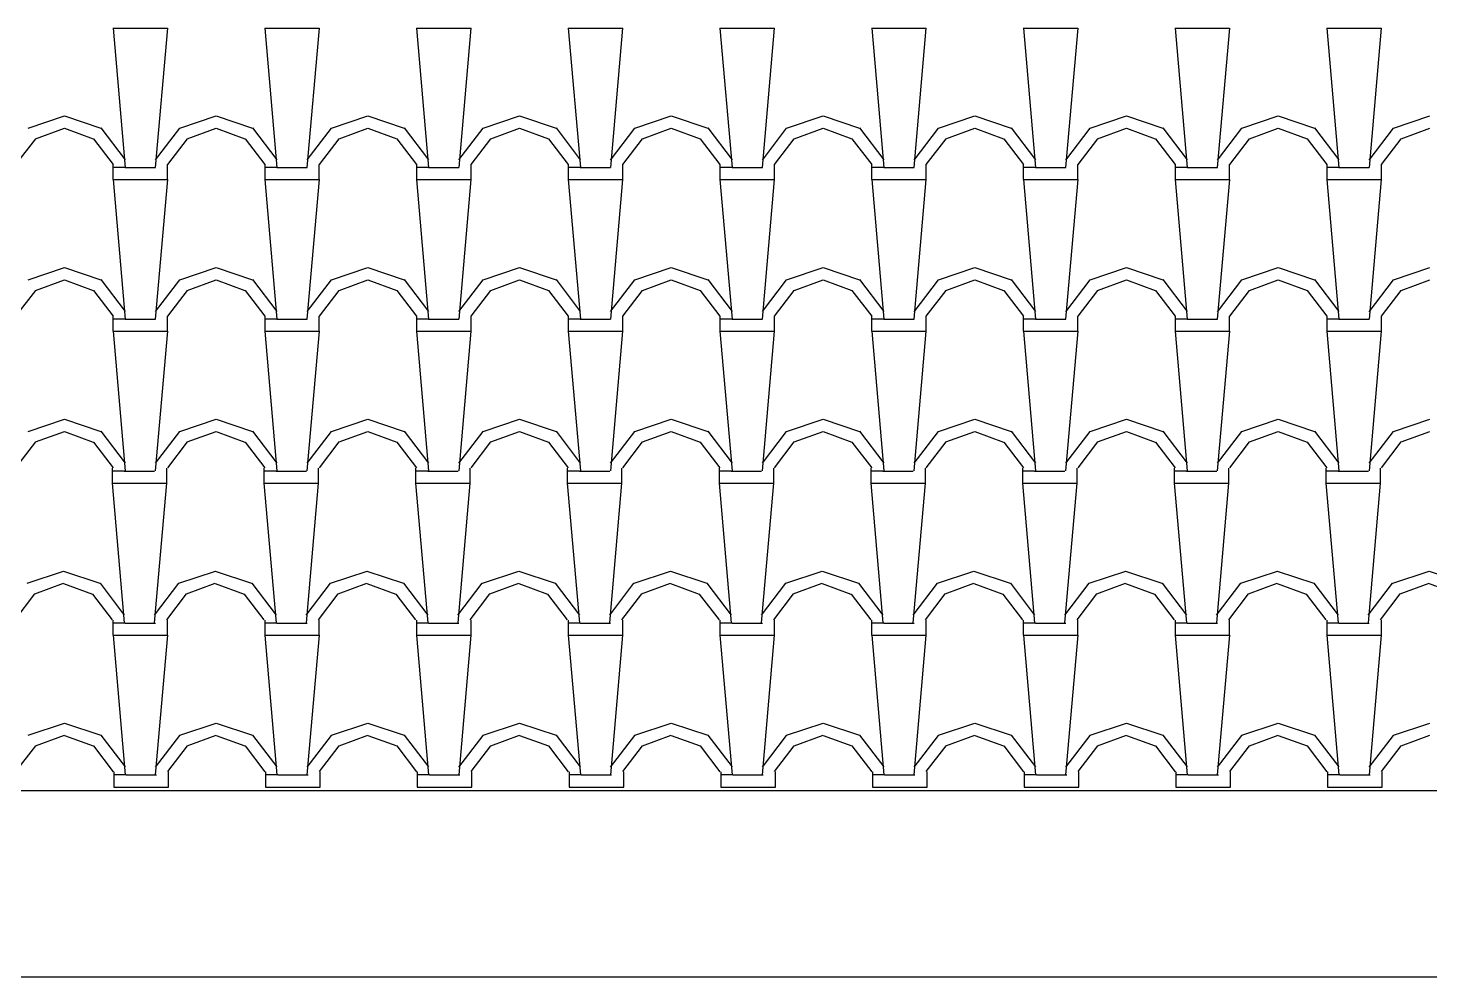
# Model space of a CAD drawing. Extents: x 32549 to 39694, y 7645 to 11950.
# Drawn here: x 33054.8 to 33193.4, y 11433.6 to 11527.5 of the extents above; entities that cross this region are included whole.
import ezdxf

# ---------------------------------------------------------------- set-up
doc = ezdxf.new("R2010")
doc.units = 0
doc.header["$LTSCALE"] = 80
doc.header["$MEASUREMENT"] = 0
doc.layers.add('ROOF', color=11, linetype='CONTINUOUS')
doc.layers.add('TEXT', color=3, linetype='CONTINUOUS')

msp = doc.modelspace()

# ---------------------------------------------------------------- linework, layer by layer
at = {"layer": 'ROOF'}
for p, q in [((33063.15, 11527.51), (33064.35, 11527.51)), ((33063.16, 11527.51), (33064.36, 11513.71)), ((33064.35, 11527.51), (33068.55, 11527.51)), ((33067.36, 11513.71), (33068.56, 11527.51)), ((33078.15, 11527.51), (33079.35, 11527.51)), ((33078.16, 11527.51), (33079.36, 11513.71)), ((33079.35, 11527.51), (33083.55, 11527.51)), ((33082.36, 11513.71), (33083.56, 11527.51)), ((33093.15, 11527.51), (33094.35, 11527.51)), ((33093.16, 11527.51), (33094.36, 11513.71)), ((33094.35, 11527.51), (33098.55, 11527.51)), ((33097.36, 11513.71), (33098.56, 11527.51)), ((33108.15, 11527.51), (33109.35, 11527.51)), ((33108.16, 11527.51), (33109.36, 11513.71)), ((33109.35, 11527.51), (33113.55, 11527.51)), ((33112.36, 11513.71), (33113.56, 11527.51)), ((33123.15, 11527.51), (33124.35, 11527.51)), ((33123.16, 11527.51), (33124.36, 11513.71)), ((33124.35, 11527.51), (33128.55, 11527.51)), ((33127.36, 11513.71), (33128.56, 11527.51)), ((33138.15, 11527.51), (33139.35, 11527.51)), ((33138.16, 11527.51), (33139.36, 11513.71)), ((33139.35, 11527.51), (33143.55, 11527.51)), ((33142.36, 11513.71), (33143.56, 11527.51)), ((33153.15, 11527.51), (33154.35, 11527.51)), ((33153.16, 11527.51), (33154.36, 11513.71)), ((33154.35, 11527.51), (33158.55, 11527.51)), ((33157.36, 11513.71), (33158.56, 11527.51)), ((33168.15, 11527.51), (33169.35, 11527.51)), ((33168.16, 11527.51), (33169.36, 11513.71)), ((33169.35, 11527.51), (33173.55, 11527.51)), ((33172.36, 11513.71), (33173.56, 11527.51)), ((33183.15, 11527.51), (33184.35, 11527.51)), ((33183.16, 11527.51), (33184.36, 11513.71)), ((33184.35, 11527.51), (33188.55, 11527.51)), ((33187.36, 11513.71), (33188.56, 11527.51)), ((33054.75, 11517.61), (33058.35, 11518.81)), ((33058.35, 11518.81), (33061.95, 11517.61)), ((33069.75, 11517.61), (33073.35, 11518.81)), ((33073.35, 11518.81), (33076.95, 11517.61)), ((33084.75, 11517.61), (33088.35, 11518.81)), ((33088.35, 11518.81), (33091.95, 11517.61)), ((33099.75, 11517.61), (33103.35, 11518.81)), ((33103.35, 11518.81), (33106.95, 11517.61)), ((33114.75, 11517.61), (33118.35, 11518.81)), ((33118.35, 11518.81), (33121.95, 11517.61)), ((33129.75, 11517.61), (33133.35, 11518.81)), ((33133.35, 11518.81), (33136.95, 11517.61)), ((33144.75, 11517.61), (33148.35, 11518.81)), ((33148.35, 11518.81), (33151.95, 11517.61)), ((33159.75, 11517.61), (33163.35, 11518.81)), ((33163.35, 11518.81), (33166.95, 11517.61)), ((33174.75, 11517.61), (33178.35, 11518.81)), ((33178.35, 11518.81), (33181.95, 11517.61)), ((33189.75, 11517.61), (33193.35, 11518.81)), ((33053.56, 11514.01), (33055.51, 11516.56)), ((33055.5, 11516.56), (33058.35, 11517.61)), ((33058.35, 11517.6), (33061.2, 11516.55)), ((33061.21, 11516.55), (33063.16, 11514)), ((33061.95, 11517.62), (33064.35, 11514.47)), ((33067.35, 11514.46), (33069.75, 11517.61)), ((33068.56, 11514.01), (33070.51, 11516.56)), ((33070.5, 11516.56), (33073.35, 11517.61)), ((33073.35, 11517.6), (33076.2, 11516.55)), ((33076.21, 11516.55), (33078.16, 11514)), ((33076.95, 11517.62), (33079.35, 11514.47)), ((33082.35, 11514.46), (33084.75, 11517.61)), ((33083.56, 11514.01), (33085.51, 11516.56)), ((33085.5, 11516.56), (33088.35, 11517.61)), ((33088.35, 11517.6), (33091.2, 11516.55)), ((33091.21, 11516.55), (33093.16, 11514)), ((33091.95, 11517.62), (33094.35, 11514.47)), ((33097.35, 11514.46), (33099.75, 11517.61)), ((33098.56, 11514.01), (33100.51, 11516.56)), ((33100.5, 11516.56), (33103.35, 11517.61)), ((33103.35, 11517.6), (33106.2, 11516.55)), ((33106.21, 11516.55), (33108.16, 11514)), ((33106.95, 11517.62), (33109.35, 11514.47)), ((33112.35, 11514.45), (33114.75, 11517.6)), ((33113.56, 11514.01), (33115.51, 11516.56)), ((33115.5, 11516.56), (33118.35, 11517.61)), ((33118.35, 11517.6), (33121.2, 11516.55)), ((33121.21, 11516.55), (33123.16, 11514)), ((33121.95, 11517.62), (33124.35, 11514.47)), ((33127.35, 11514.45), (33129.75, 11517.6)), ((33128.56, 11514.01), (33130.51, 11516.56)), ((33130.5, 11516.56), (33133.35, 11517.61)), ((33133.35, 11517.6), (33136.2, 11516.55)), ((33136.21, 11516.55), (33138.16, 11514)), ((33136.95, 11517.62), (33139.35, 11514.47)), ((33142.35, 11514.45), (33144.75, 11517.6)), ((33143.56, 11514.01), (33145.51, 11516.56)), ((33145.5, 11516.56), (33148.35, 11517.61)), ((33148.35, 11517.6), (33151.2, 11516.55)), ((33151.21, 11516.55), (33153.16, 11514)), ((33151.95, 11517.62), (33154.35, 11514.47)), ((33157.35, 11514.45), (33159.75, 11517.6)), ((33158.56, 11514.01), (33160.51, 11516.56)), ((33160.5, 11516.56), (33163.35, 11517.61)), ((33163.35, 11517.6), (33166.2, 11516.55)), ((33166.21, 11516.55), (33168.16, 11514)), ((33166.95, 11517.62), (33169.35, 11514.47)), ((33172.35, 11514.45), (33174.75, 11517.6)), ((33173.56, 11514.01), (33175.51, 11516.56)), ((33175.5, 11516.56), (33178.35, 11517.61)), ((33178.35, 11517.6), (33181.2, 11516.55)), ((33181.21, 11516.55), (33183.16, 11514)), ((33181.95, 11517.62), (33184.35, 11514.47)), ((33187.35, 11514.45), (33189.75, 11517.6)), ((33188.56, 11514.01), (33190.51, 11516.56)), ((33190.5, 11516.56), (33193.35, 11517.61)), ((33063.15, 11514.01), (33063.15, 11512.51)), ((33064.35, 11513.71), (33063.15, 11513.71)), ((33064.35, 11513.71), (33067.35, 11513.71)), ((33068.55, 11512.51), (33068.55, 11514.01)), ((33078.15, 11514.01), (33078.15, 11512.51)), ((33079.35, 11513.71), (33078.15, 11513.71)), ((33079.35, 11513.71), (33082.35, 11513.71)), ((33083.55, 11512.51), (33083.55, 11514.01)), ((33093.15, 11514.01), (33093.15, 11512.51)), ((33094.35, 11513.71), (33093.15, 11513.71)), ((33094.35, 11513.71), (33097.35, 11513.71)), ((33098.55, 11512.51), (33098.55, 11514.01)), ((33108.15, 11514.01), (33108.15, 11512.51)), ((33109.35, 11513.71), (33108.15, 11513.71)), ((33109.35, 11513.71), (33112.35, 11513.71)), ((33113.55, 11512.51), (33113.55, 11514.01)), ((33123.15, 11514.01), (33123.15, 11512.51)), ((33124.35, 11513.71), (33123.15, 11513.71)), ((33124.35, 11513.71), (33127.35, 11513.71)), ((33128.55, 11512.51), (33128.55, 11514.01)), ((33138.15, 11514.01), (33138.15, 11512.51)), ((33139.35, 11513.71), (33138.15, 11513.71)), ((33139.35, 11513.71), (33142.35, 11513.71)), ((33143.55, 11512.51), (33143.55, 11514.01)), ((33153.15, 11514.01), (33153.15, 11512.51)), ((33154.35, 11513.71), (33153.15, 11513.71)), ((33154.35, 11513.71), (33157.35, 11513.71)), ((33158.55, 11512.51), (33158.55, 11514.01)), ((33168.15, 11514.01), (33168.15, 11512.51)), ((33169.35, 11513.71), (33168.15, 11513.71)), ((33169.35, 11513.71), (33172.35, 11513.71)), ((33173.55, 11512.51), (33173.55, 11514.01)), ((33183.15, 11514.01), (33183.15, 11512.51)), ((33184.35, 11513.71), (33183.15, 11513.71)), ((33184.35, 11513.71), (33187.35, 11513.71)), ((33188.55, 11512.51), (33188.55, 11514.01)), ((33063.15, 11512.51), (33064.35, 11512.51)), ((33063.16, 11512.51), (33064.36, 11498.71)), ((33064.35, 11512.51), (33068.55, 11512.51)), ((33067.36, 11498.71), (33068.56, 11512.51)), ((33078.15, 11512.51), (33079.35, 11512.51)), ((33078.16, 11512.51), (33079.36, 11498.71)), ((33079.35, 11512.51), (33083.55, 11512.51)), ((33082.36, 11498.71), (33083.56, 11512.51)), ((33093.15, 11512.51), (33094.35, 11512.51)), ((33093.16, 11512.51), (33094.36, 11498.71)), ((33094.35, 11512.51), (33098.55, 11512.51)), ((33097.36, 11498.71), (33098.56, 11512.51)), ((33108.15, 11512.51), (33109.35, 11512.51)), ((33108.16, 11512.51), (33109.36, 11498.71)), ((33109.35, 11512.51), (33113.55, 11512.51)), ((33112.36, 11498.71), (33113.56, 11512.51)), ((33123.15, 11512.51), (33124.35, 11512.51)), ((33123.16, 11512.51), (33124.36, 11498.71)), ((33124.35, 11512.51), (33128.55, 11512.51)), ((33127.36, 11498.71), (33128.56, 11512.51)), ((33138.15, 11512.51), (33139.35, 11512.51)), ((33138.16, 11512.51), (33139.36, 11498.71)), ((33139.35, 11512.51), (33143.55, 11512.51)), ((33142.36, 11498.71), (33143.56, 11512.51)), ((33153.15, 11512.51), (33154.35, 11512.51)), ((33153.16, 11512.51), (33154.36, 11498.71)), ((33154.35, 11512.51), (33158.55, 11512.51)), ((33157.36, 11498.71), (33158.56, 11512.51)), ((33168.15, 11512.51), (33169.35, 11512.51)), ((33168.16, 11512.51), (33169.36, 11498.71)), ((33169.35, 11512.51), (33173.55, 11512.51)), ((33172.36, 11498.71), (33173.56, 11512.51)), ((33183.15, 11512.51), (33184.35, 11512.51)), ((33183.16, 11512.51), (33184.36, 11498.71)), ((33184.35, 11512.51), (33188.55, 11512.51)), ((33187.36, 11498.71), (33188.56, 11512.51)), ((33054.75, 11502.61), (33058.35, 11503.81)), ((33055.5, 11501.56), (33058.35, 11502.61)), ((33058.35, 11503.81), (33061.95, 11502.61)), ((33058.35, 11502.6), (33061.2, 11501.55)), ((33061.95, 11502.62), (33064.35, 11499.47)), ((33067.35, 11499.46), (33069.75, 11502.61)), ((33069.75, 11502.61), (33073.35, 11503.81)), ((33070.5, 11501.56), (33073.35, 11502.61)), ((33073.35, 11503.81), (33076.95, 11502.61)), ((33073.35, 11502.6), (33076.2, 11501.55)), ((33076.95, 11502.62), (33079.35, 11499.47)), ((33082.35, 11499.46), (33084.75, 11502.61)), ((33084.75, 11502.61), (33088.35, 11503.81)), ((33085.5, 11501.56), (33088.35, 11502.61)), ((33088.35, 11503.81), (33091.95, 11502.61)), ((33088.35, 11502.6), (33091.2, 11501.55)), ((33091.95, 11502.62), (33094.35, 11499.47)), ((33097.35, 11499.46), (33099.75, 11502.61)), ((33099.75, 11502.61), (33103.35, 11503.81)), ((33100.5, 11501.56), (33103.35, 11502.61)), ((33103.35, 11503.81), (33106.95, 11502.61)), ((33103.35, 11502.6), (33106.2, 11501.55)), ((33106.95, 11502.62), (33109.35, 11499.47)), ((33112.35, 11499.46), (33114.75, 11502.61)), ((33114.75, 11502.61), (33118.35, 11503.81)), ((33115.5, 11501.56), (33118.35, 11502.61)), ((33118.35, 11503.81), (33121.95, 11502.61)), ((33118.35, 11502.6), (33121.2, 11501.55)), ((33121.95, 11502.62), (33124.35, 11499.47)), ((33127.35, 11499.46), (33129.75, 11502.61)), ((33129.75, 11502.61), (33133.35, 11503.81)), ((33130.5, 11501.56), (33133.35, 11502.61)), ((33133.35, 11503.81), (33136.95, 11502.61)), ((33133.35, 11502.6), (33136.2, 11501.55)), ((33136.95, 11502.62), (33139.35, 11499.47)), ((33142.35, 11499.45), (33144.75, 11502.6)), ((33144.75, 11502.61), (33148.35, 11503.81)), ((33145.5, 11501.56), (33148.35, 11502.61)), ((33148.35, 11503.81), (33151.95, 11502.61)), ((33148.35, 11502.6), (33151.2, 11501.55)), ((33151.95, 11502.62), (33154.35, 11499.47)), ((33157.35, 11499.45), (33159.75, 11502.6)), ((33159.75, 11502.61), (33163.35, 11503.81)), ((33160.5, 11501.56), (33163.35, 11502.61)), ((33163.35, 11503.81), (33166.95, 11502.61)), ((33163.35, 11502.6), (33166.2, 11501.55)), ((33166.95, 11502.62), (33169.35, 11499.47)), ((33172.35, 11499.45), (33174.75, 11502.6)), ((33174.75, 11502.61), (33178.35, 11503.81)), ((33175.5, 11501.56), (33178.35, 11502.61)), ((33178.35, 11503.81), (33181.95, 11502.61)), ((33178.35, 11502.6), (33181.2, 11501.55)), ((33181.95, 11502.62), (33184.35, 11499.47)), ((33187.35, 11499.45), (33189.75, 11502.6)), ((33189.75, 11502.61), (33193.35, 11503.81)), ((33190.5, 11501.56), (33193.35, 11502.61)), ((33053.56, 11499.01), (33055.51, 11501.56)), ((33061.21, 11501.55), (33063.16, 11499)), ((33068.56, 11499.01), (33070.51, 11501.56)), ((33076.21, 11501.55), (33078.16, 11499)), ((33083.56, 11499.01), (33085.51, 11501.56)), ((33091.21, 11501.55), (33093.16, 11499)), ((33098.56, 11499.01), (33100.51, 11501.56)), ((33106.21, 11501.55), (33108.16, 11499)), ((33113.56, 11499.01), (33115.51, 11501.56)), ((33121.21, 11501.55), (33123.16, 11499)), ((33128.56, 11499.01), (33130.51, 11501.56)), ((33136.21, 11501.55), (33138.16, 11499)), ((33143.56, 11499.01), (33145.51, 11501.56)), ((33151.21, 11501.55), (33153.16, 11499)), ((33158.56, 11499.01), (33160.51, 11501.56)), ((33166.21, 11501.55), (33168.16, 11499)), ((33173.56, 11499.01), (33175.51, 11501.56)), ((33181.21, 11501.55), (33183.16, 11499)), ((33188.56, 11499.01), (33190.51, 11501.56)), ((33063.15, 11499.01), (33063.15, 11497.51)), ((33064.35, 11498.71), (33063.15, 11498.71)), ((33064.35, 11498.71), (33067.35, 11498.71)), ((33068.55, 11497.51), (33068.55, 11499.01)), ((33078.15, 11499.01), (33078.15, 11497.51)), ((33079.35, 11498.71), (33078.15, 11498.71)), ((33079.35, 11498.71), (33082.35, 11498.71)), ((33083.55, 11497.51), (33083.55, 11499.01)), ((33093.15, 11499.01), (33093.15, 11497.51)), ((33094.35, 11498.71), (33093.15, 11498.71)), ((33094.35, 11498.71), (33097.35, 11498.71)), ((33098.55, 11497.51), (33098.55, 11499.01)), ((33108.15, 11499.01), (33108.15, 11497.51)), ((33109.35, 11498.71), (33108.15, 11498.71)), ((33109.35, 11498.71), (33112.35, 11498.71)), ((33113.55, 11497.51), (33113.55, 11499.01)), ((33123.15, 11499.01), (33123.15, 11497.51)), ((33124.35, 11498.71), (33123.15, 11498.71)), ((33124.35, 11498.71), (33127.35, 11498.71)), ((33128.55, 11497.51), (33128.55, 11499.01)), ((33138.15, 11499.01), (33138.15, 11497.51)), ((33139.35, 11498.71), (33138.15, 11498.71)), ((33139.35, 11498.71), (33142.35, 11498.71)), ((33143.55, 11497.51), (33143.55, 11499.01)), ((33153.15, 11499.01), (33153.15, 11497.51)), ((33154.35, 11498.71), (33153.15, 11498.71)), ((33154.35, 11498.71), (33157.35, 11498.71)), ((33158.55, 11497.51), (33158.55, 11499.01)), ((33168.15, 11499.01), (33168.15, 11497.51)), ((33169.35, 11498.71), (33168.15, 11498.71)), ((33169.35, 11498.71), (33172.35, 11498.71)), ((33173.55, 11497.51), (33173.55, 11499.01)), ((33183.15, 11499.01), (33183.15, 11497.51)), ((33184.35, 11498.71), (33183.15, 11498.71)), ((33184.35, 11498.71), (33187.35, 11498.71)), ((33188.55, 11497.51), (33188.55, 11499.01)), ((33063.15, 11497.51), (33064.35, 11497.51)), ((33063.16, 11497.51), (33064.36, 11483.71)), ((33064.35, 11497.51), (33068.55, 11497.51)), ((33067.36, 11483.71), (33068.56, 11497.51)), ((33078.15, 11497.51), (33079.35, 11497.51)), ((33078.16, 11497.51), (33079.36, 11483.71)), ((33079.35, 11497.51), (33083.55, 11497.51)), ((33082.36, 11483.71), (33083.56, 11497.51)), ((33093.15, 11497.51), (33094.35, 11497.51)), ((33093.16, 11497.51), (33094.36, 11483.71)), ((33094.35, 11497.51), (33098.55, 11497.51)), ((33097.36, 11483.71), (33098.56, 11497.51)), ((33108.15, 11497.51), (33109.35, 11497.51)), ((33108.16, 11497.51), (33109.36, 11483.71)), ((33109.35, 11497.51), (33113.55, 11497.51)), ((33112.36, 11483.71), (33113.56, 11497.51)), ((33123.15, 11497.51), (33124.35, 11497.51)), ((33123.16, 11497.51), (33124.36, 11483.71)), ((33124.35, 11497.51), (33128.55, 11497.51)), ((33127.36, 11483.71), (33128.56, 11497.51)), ((33138.15, 11497.51), (33139.35, 11497.51)), ((33138.16, 11497.51), (33139.36, 11483.71)), ((33139.35, 11497.51), (33143.55, 11497.51)), ((33142.36, 11483.71), (33143.56, 11497.51)), ((33153.15, 11497.51), (33154.35, 11497.51)), ((33153.16, 11497.51), (33154.36, 11483.71)), ((33154.35, 11497.51), (33158.55, 11497.51)), ((33157.36, 11483.71), (33158.56, 11497.51)), ((33168.15, 11497.51), (33169.35, 11497.51)), ((33168.16, 11497.51), (33169.36, 11483.71)), ((33169.35, 11497.51), (33173.55, 11497.51)), ((33172.36, 11483.71), (33173.56, 11497.51)), ((33183.15, 11497.51), (33184.35, 11497.51)), ((33183.16, 11497.51), (33184.36, 11483.71)), ((33184.35, 11497.51), (33188.55, 11497.51)), ((33187.36, 11483.71), (33188.56, 11497.51)), ((33054.75, 11487.61), (33058.35, 11488.81)), ((33058.35, 11488.81), (33061.95, 11487.61)), ((33069.75, 11487.61), (33073.35, 11488.81)), ((33073.35, 11488.81), (33076.95, 11487.61)), ((33084.75, 11487.61), (33088.35, 11488.81)), ((33088.35, 11488.81), (33091.95, 11487.61)), ((33099.75, 11487.61), (33103.35, 11488.81)), ((33103.35, 11488.81), (33106.95, 11487.61)), ((33114.75, 11487.61), (33118.35, 11488.81)), ((33118.35, 11488.81), (33121.95, 11487.61)), ((33129.75, 11487.61), (33133.35, 11488.81)), ((33133.35, 11488.81), (33136.95, 11487.61)), ((33144.75, 11487.61), (33148.35, 11488.81)), ((33148.35, 11488.81), (33151.95, 11487.61)), ((33159.75, 11487.61), (33163.35, 11488.81)), ((33163.35, 11488.81), (33166.95, 11487.61)), ((33174.75, 11487.61), (33178.35, 11488.81)), ((33178.35, 11488.81), (33181.95, 11487.61)), ((33189.75, 11487.61), (33193.35, 11488.81)), ((33055.5, 11486.56), (33058.35, 11487.61)), ((33058.35, 11487.6), (33061.2, 11486.55)), ((33061.95, 11487.62), (33064.35, 11484.47)), ((33067.35, 11484.46), (33069.75, 11487.61)), ((33070.5, 11486.56), (33073.35, 11487.61)), ((33073.35, 11487.6), (33076.2, 11486.55)), ((33076.95, 11487.62), (33079.35, 11484.47)), ((33082.35, 11484.46), (33084.75, 11487.61)), ((33085.5, 11486.56), (33088.35, 11487.61)), ((33088.35, 11487.6), (33091.2, 11486.55)), ((33091.95, 11487.62), (33094.35, 11484.47)), ((33097.35, 11484.46), (33099.75, 11487.61)), ((33100.5, 11486.56), (33103.35, 11487.61)), ((33103.35, 11487.6), (33106.2, 11486.55)), ((33106.95, 11487.62), (33109.35, 11484.47)), ((33112.35, 11484.46), (33114.75, 11487.61)), ((33115.5, 11486.56), (33118.35, 11487.61)), ((33118.35, 11487.6), (33121.2, 11486.55)), ((33121.95, 11487.62), (33124.35, 11484.47)), ((33127.35, 11484.46), (33129.75, 11487.61)), ((33130.5, 11486.56), (33133.35, 11487.61)), ((33133.35, 11487.6), (33136.2, 11486.55)), ((33136.95, 11487.62), (33139.35, 11484.47)), ((33142.35, 11484.45), (33144.75, 11487.6)), ((33145.5, 11486.56), (33148.35, 11487.61)), ((33148.35, 11487.6), (33151.2, 11486.55)), ((33151.95, 11487.62), (33154.35, 11484.47)), ((33157.35, 11484.45), (33159.75, 11487.6)), ((33160.5, 11486.56), (33163.35, 11487.61)), ((33163.35, 11487.6), (33166.2, 11486.55)), ((33166.95, 11487.62), (33169.35, 11484.47)), ((33172.35, 11484.45), (33174.75, 11487.6)), ((33175.5, 11486.56), (33178.35, 11487.61)), ((33178.35, 11487.6), (33181.2, 11486.55)), ((33181.95, 11487.62), (33184.35, 11484.47)), ((33187.35, 11484.45), (33189.75, 11487.6)), ((33190.5, 11486.56), (33193.35, 11487.61)), ((33053.56, 11484.01), (33055.51, 11486.56)), ((33061.21, 11486.55), (33063.16, 11484)), ((33068.56, 11484.01), (33070.51, 11486.56)), ((33076.21, 11486.55), (33078.16, 11484)), ((33083.56, 11484.01), (33085.51, 11486.56)), ((33091.21, 11486.55), (33093.16, 11484)), ((33098.56, 11484.01), (33100.51, 11486.56)), ((33106.21, 11486.55), (33108.16, 11484)), ((33113.56, 11484.01), (33115.51, 11486.56)), ((33121.21, 11486.55), (33123.16, 11484)), ((33128.56, 11484.01), (33130.51, 11486.56)), ((33136.21, 11486.55), (33138.16, 11484)), ((33143.56, 11484.01), (33145.51, 11486.56)), ((33151.21, 11486.55), (33153.16, 11484)), ((33158.56, 11484.01), (33160.51, 11486.56)), ((33166.21, 11486.55), (33168.16, 11484)), ((33173.56, 11484.01), (33175.51, 11486.56)), ((33181.21, 11486.55), (33183.16, 11484)), ((33188.56, 11484.01), (33190.51, 11486.56)), ((33063.07, 11483.98), (33063.07, 11482.48)), ((33064.27, 11483.68), (33063.07, 11483.68)), ((33064.27, 11483.68), (33067.27, 11483.68)), ((33068.47, 11482.48), (33068.47, 11483.98)), ((33078.07, 11483.98), (33078.07, 11482.48)), ((33079.27, 11483.68), (33078.07, 11483.68)), ((33079.27, 11483.68), (33082.27, 11483.68)), ((33083.47, 11482.48), (33083.47, 11483.98)), ((33093.07, 11483.98), (33093.07, 11482.48)), ((33094.27, 11483.68), (33093.07, 11483.68)), ((33094.27, 11483.68), (33097.27, 11483.68)), ((33098.47, 11482.48), (33098.47, 11483.98)), ((33108.07, 11483.98), (33108.07, 11482.48)), ((33109.27, 11483.68), (33108.07, 11483.68)), ((33109.27, 11483.68), (33112.27, 11483.68)), ((33113.47, 11482.48), (33113.47, 11483.98)), ((33123.07, 11483.98), (33123.07, 11482.48)), ((33124.27, 11483.68), (33123.07, 11483.68)), ((33124.27, 11483.68), (33127.27, 11483.68)), ((33128.47, 11482.48), (33128.47, 11483.98)), ((33138.07, 11483.98), (33138.07, 11482.48)), ((33139.27, 11483.68), (33138.07, 11483.68)), ((33139.27, 11483.68), (33142.27, 11483.68)), ((33143.47, 11482.48), (33143.47, 11483.98)), ((33153.07, 11483.98), (33153.07, 11482.48)), ((33154.27, 11483.68), (33153.07, 11483.68)), ((33154.27, 11483.68), (33157.27, 11483.68)), ((33158.47, 11482.48), (33158.47, 11483.98)), ((33168.07, 11483.98), (33168.07, 11482.48)), ((33169.27, 11483.68), (33168.07, 11483.68)), ((33169.27, 11483.68), (33172.27, 11483.68)), ((33173.47, 11482.48), (33173.47, 11483.98)), ((33183.07, 11483.98), (33183.07, 11482.48)), ((33184.27, 11483.68), (33183.07, 11483.68)), ((33184.27, 11483.68), (33187.27, 11483.68)), ((33188.47, 11482.48), (33188.47, 11483.98)), ((33063.07, 11482.48), (33064.27, 11468.68)), ((33063.07, 11482.48), (33064.27, 11482.48)), ((33064.27, 11482.48), (33068.47, 11482.48)), ((33067.27, 11468.68), (33068.47, 11482.48)), ((33078.07, 11482.48), (33079.27, 11468.68)), ((33078.07, 11482.48), (33079.27, 11482.48)), ((33079.27, 11482.48), (33083.47, 11482.48)), ((33082.27, 11468.68), (33083.47, 11482.48)), ((33093.07, 11482.48), (33094.27, 11468.68)), ((33093.07, 11482.48), (33094.27, 11482.48)), ((33094.27, 11482.48), (33098.47, 11482.48)), ((33097.27, 11468.68), (33098.47, 11482.48)), ((33108.07, 11482.48), (33109.27, 11468.68)), ((33108.07, 11482.48), (33109.27, 11482.48)), ((33109.27, 11482.48), (33113.47, 11482.48)), ((33112.27, 11468.68), (33113.47, 11482.48)), ((33123.07, 11482.48), (33124.27, 11468.68)), ((33123.07, 11482.48), (33124.27, 11482.48)), ((33124.27, 11482.48), (33128.47, 11482.48)), ((33127.27, 11468.68), (33128.47, 11482.48)), ((33138.07, 11482.48), (33139.27, 11468.68)), ((33138.07, 11482.48), (33139.27, 11482.48)), ((33139.27, 11482.48), (33143.47, 11482.48)), ((33142.27, 11468.68), (33143.47, 11482.48)), ((33153.07, 11482.48), (33154.27, 11468.68)), ((33153.07, 11482.48), (33154.27, 11482.48)), ((33154.27, 11482.48), (33158.47, 11482.48)), ((33157.27, 11468.68), (33158.47, 11482.48)), ((33168.07, 11482.48), (33169.27, 11468.68)), ((33168.07, 11482.48), (33169.27, 11482.48)), ((33169.27, 11482.48), (33173.47, 11482.48)), ((33172.27, 11468.68), (33173.47, 11482.48)), ((33183.07, 11482.48), (33184.27, 11468.68)), ((33183.07, 11482.48), (33184.27, 11482.48)), ((33184.27, 11482.48), (33188.47, 11482.48)), ((33187.27, 11468.68), (33188.47, 11482.48)), ((33054.67, 11472.58), (33058.27, 11473.78)), ((33058.26, 11473.78), (33061.86, 11472.58)), ((33069.67, 11472.58), (33073.27, 11473.78)), ((33073.26, 11473.78), (33076.86, 11472.58)), ((33084.67, 11472.58), (33088.27, 11473.78)), ((33088.26, 11473.78), (33091.86, 11472.58)), ((33099.67, 11472.58), (33103.27, 11473.78)), ((33103.26, 11473.78), (33106.86, 11472.58)), ((33114.67, 11472.58), (33118.27, 11473.78)), ((33118.26, 11473.78), (33121.86, 11472.58)), ((33129.67, 11472.58), (33133.27, 11473.78)), ((33133.26, 11473.78), (33136.86, 11472.58)), ((33144.67, 11472.58), (33148.27, 11473.78)), ((33148.26, 11473.78), (33151.86, 11472.58)), ((33159.67, 11472.58), (33163.27, 11473.78)), ((33163.26, 11473.78), (33166.86, 11472.58)), ((33174.67, 11472.58), (33178.27, 11473.78)), ((33178.26, 11473.78), (33181.86, 11472.58)), ((33189.67, 11472.58), (33193.27, 11473.78)), ((33193.27, 11473.78), (33196.87, 11472.58)), ((33055.41, 11471.53), (33058.26, 11472.58)), ((33058.26, 11472.57), (33061.11, 11471.52)), ((33061.87, 11472.59), (33064.27, 11469.44)), ((33067.26, 11469.43), (33069.66, 11472.58)), ((33070.41, 11471.53), (33073.26, 11472.58)), ((33073.26, 11472.57), (33076.11, 11471.52)), ((33076.87, 11472.59), (33079.27, 11469.44)), ((33082.26, 11469.43), (33084.66, 11472.58)), ((33085.41, 11471.53), (33088.26, 11472.58)), ((33088.26, 11472.57), (33091.11, 11471.52)), ((33091.87, 11472.59), (33094.27, 11469.44)), ((33097.26, 11469.43), (33099.66, 11472.58)), ((33100.41, 11471.53), (33103.26, 11472.58)), ((33103.26, 11472.57), (33106.11, 11471.52)), ((33106.87, 11472.59), (33109.27, 11469.44)), ((33112.26, 11469.43), (33114.66, 11472.58)), ((33115.41, 11471.53), (33118.26, 11472.58)), ((33118.26, 11472.57), (33121.11, 11471.52)), ((33121.87, 11472.59), (33124.27, 11469.44)), ((33127.26, 11469.43), (33129.66, 11472.58)), ((33130.41, 11471.53), (33133.26, 11472.58)), ((33133.26, 11472.57), (33136.11, 11471.52)), ((33136.87, 11472.59), (33139.27, 11469.44)), ((33142.26, 11469.43), (33144.66, 11472.58)), ((33145.41, 11471.53), (33148.26, 11472.58)), ((33148.26, 11472.57), (33151.11, 11471.52)), ((33151.87, 11472.59), (33154.27, 11469.44)), ((33157.26, 11469.43), (33159.66, 11472.58)), ((33160.41, 11471.53), (33163.26, 11472.58)), ((33163.26, 11472.57), (33166.11, 11471.52)), ((33166.87, 11472.59), (33169.27, 11469.44)), ((33172.26, 11469.43), (33174.66, 11472.58)), ((33175.41, 11471.53), (33178.26, 11472.58)), ((33178.26, 11472.57), (33181.11, 11471.52)), ((33181.87, 11472.59), (33184.27, 11469.44)), ((33187.26, 11469.43), (33189.66, 11472.58)), ((33190.41, 11471.53), (33193.26, 11472.58)), ((33193.27, 11472.57), (33196.12, 11471.52)), ((33053.47, 11468.98), (33055.42, 11471.53)), ((33061.12, 11471.52), (33063.07, 11468.97)), ((33068.47, 11468.98), (33070.42, 11471.53)), ((33076.12, 11471.52), (33078.07, 11468.97)), ((33083.47, 11468.98), (33085.42, 11471.53)), ((33091.12, 11471.52), (33093.07, 11468.97)), ((33098.47, 11468.98), (33100.42, 11471.53)), ((33106.12, 11471.52), (33108.07, 11468.97)), ((33113.47, 11468.98), (33115.42, 11471.53)), ((33121.12, 11471.52), (33123.07, 11468.97)), ((33128.47, 11468.98), (33130.42, 11471.53)), ((33136.12, 11471.52), (33138.07, 11468.97)), ((33143.47, 11468.98), (33145.42, 11471.53)), ((33151.12, 11471.52), (33153.07, 11468.97)), ((33158.47, 11468.98), (33160.42, 11471.53)), ((33166.12, 11471.52), (33168.07, 11468.97)), ((33173.47, 11468.98), (33175.42, 11471.53)), ((33181.12, 11471.52), (33183.07, 11468.97)), ((33188.47, 11468.98), (33190.42, 11471.53)), ((33063.15, 11468.95), (33063.15, 11467.45)), ((33064.35, 11468.65), (33063.15, 11468.65)), ((33064.35, 11468.65), (33067.35, 11468.65)), ((33068.55, 11467.45), (33068.55, 11468.95)), ((33078.15, 11468.95), (33078.15, 11467.45)), ((33079.35, 11468.65), (33078.15, 11468.65)), ((33079.35, 11468.65), (33082.35, 11468.65)), ((33083.55, 11467.45), (33083.55, 11468.95)), ((33093.15, 11468.95), (33093.15, 11467.45)), ((33094.35, 11468.65), (33093.15, 11468.65)), ((33094.35, 11468.65), (33097.35, 11468.65)), ((33098.55, 11467.45), (33098.55, 11468.95)), ((33108.15, 11468.95), (33108.15, 11467.45)), ((33109.35, 11468.65), (33108.15, 11468.65)), ((33109.35, 11468.65), (33112.35, 11468.65)), ((33113.55, 11467.45), (33113.55, 11468.95)), ((33123.15, 11468.95), (33123.15, 11467.45)), ((33124.35, 11468.65), (33123.15, 11468.65)), ((33124.35, 11468.65), (33127.35, 11468.65)), ((33128.55, 11467.45), (33128.55, 11468.95)), ((33138.15, 11468.95), (33138.15, 11467.45)), ((33139.35, 11468.65), (33138.15, 11468.65)), ((33139.35, 11468.65), (33142.35, 11468.65)), ((33143.55, 11467.45), (33143.55, 11468.95)), ((33153.15, 11468.95), (33153.15, 11467.45)), ((33154.35, 11468.65), (33153.15, 11468.65)), ((33154.35, 11468.65), (33157.35, 11468.65)), ((33158.55, 11467.45), (33158.55, 11468.95)), ((33168.15, 11468.95), (33168.15, 11467.45)), ((33169.35, 11468.65), (33168.15, 11468.65)), ((33169.35, 11468.65), (33172.35, 11468.65)), ((33173.55, 11467.45), (33173.55, 11468.95)), ((33183.15, 11468.95), (33183.15, 11467.45)), ((33184.35, 11468.65), (33183.15, 11468.65)), ((33184.35, 11468.65), (33187.35, 11468.65)), ((33188.55, 11467.45), (33188.55, 11468.95)), ((33063.15, 11467.45), (33064.35, 11467.45)), ((33063.16, 11467.45), (33064.36, 11453.65)), ((33064.35, 11467.45), (33068.55, 11467.45)), ((33067.36, 11453.65), (33068.56, 11467.45)), ((33078.15, 11467.45), (33079.35, 11467.45)), ((33078.16, 11467.45), (33079.36, 11453.65)), ((33079.35, 11467.45), (33083.55, 11467.45)), ((33082.36, 11453.64), (33083.56, 11467.44)), ((33093.15, 11467.45), (33094.35, 11467.45)), ((33093.16, 11467.45), (33094.36, 11453.65)), ((33094.35, 11467.45), (33098.55, 11467.45)), ((33097.36, 11453.64), (33098.56, 11467.44)), ((33108.15, 11467.45), (33109.35, 11467.45)), ((33108.16, 11467.45), (33109.36, 11453.65)), ((33109.35, 11467.45), (33113.55, 11467.45)), ((33112.36, 11453.64), (33113.56, 11467.44)), ((33123.15, 11467.45), (33124.35, 11467.45)), ((33123.16, 11467.45), (33124.36, 11453.65)), ((33124.35, 11467.45), (33128.55, 11467.45)), ((33127.36, 11453.64), (33128.56, 11467.44)), ((33138.15, 11467.45), (33139.35, 11467.45)), ((33138.16, 11467.45), (33139.36, 11453.65)), ((33139.35, 11467.45), (33143.55, 11467.45)), ((33142.36, 11453.64), (33143.56, 11467.44)), ((33153.15, 11467.45), (33154.35, 11467.45)), ((33153.16, 11467.45), (33154.36, 11453.65)), ((33154.35, 11467.45), (33158.55, 11467.45)), ((33157.36, 11453.64), (33158.56, 11467.44)), ((33168.15, 11467.45), (33169.35, 11467.45)), ((33168.16, 11467.45), (33169.36, 11453.65)), ((33169.35, 11467.45), (33173.55, 11467.45)), ((33172.36, 11453.64), (33173.56, 11467.44)), ((33183.15, 11467.45), (33184.35, 11467.45)), ((33183.16, 11467.45), (33184.36, 11453.65)), ((33184.35, 11467.45), (33188.55, 11467.45)), ((33187.36, 11453.64), (33188.56, 11467.44)), ((33054.75, 11457.55), (33058.35, 11458.75)), ((33058.35, 11458.75), (33061.95, 11457.55)), ((33069.75, 11457.55), (33073.35, 11458.75)), ((33073.35, 11458.75), (33076.95, 11457.55)), ((33084.75, 11457.55), (33088.35, 11458.75)), ((33088.35, 11458.75), (33091.95, 11457.55)), ((33099.75, 11457.55), (33103.35, 11458.75)), ((33103.35, 11458.75), (33106.95, 11457.55)), ((33114.75, 11457.55), (33118.35, 11458.75)), ((33118.35, 11458.75), (33121.95, 11457.55)), ((33129.75, 11457.55), (33133.35, 11458.75)), ((33133.35, 11458.75), (33136.95, 11457.55)), ((33144.75, 11457.55), (33148.35, 11458.75)), ((33148.35, 11458.75), (33151.95, 11457.55)), ((33159.75, 11457.55), (33163.35, 11458.75)), ((33163.35, 11458.75), (33166.95, 11457.55)), ((33174.75, 11457.55), (33178.35, 11458.75)), ((33178.35, 11458.75), (33181.95, 11457.55)), ((33189.75, 11457.55), (33193.35, 11458.75)), ((33055.5, 11456.5), (33058.35, 11457.55)), ((33058.35, 11457.54), (33061.2, 11456.49)), ((33061.95, 11457.56), (33064.35, 11454.41)), ((33067.35, 11454.39), (33069.75, 11457.54)), ((33070.5, 11456.5), (33073.35, 11457.55)), ((33073.35, 11457.54), (33076.2, 11456.49)), ((33076.95, 11457.56), (33079.35, 11454.41)), ((33082.35, 11454.39), (33084.75, 11457.54)), ((33085.5, 11456.5), (33088.35, 11457.55)), ((33088.35, 11457.54), (33091.2, 11456.49)), ((33091.95, 11457.56), (33094.35, 11454.41)), ((33097.35, 11454.39), (33099.75, 11457.54)), ((33100.5, 11456.5), (33103.35, 11457.55)), ((33103.35, 11457.54), (33106.2, 11456.49)), ((33106.95, 11457.56), (33109.35, 11454.41)), ((33112.35, 11454.39), (33114.75, 11457.54)), ((33115.5, 11456.5), (33118.35, 11457.55)), ((33118.35, 11457.54), (33121.2, 11456.49)), ((33121.95, 11457.56), (33124.35, 11454.41)), ((33127.35, 11454.39), (33129.75, 11457.54)), ((33130.5, 11456.5), (33133.35, 11457.55)), ((33133.35, 11457.54), (33136.2, 11456.49)), ((33136.95, 11457.56), (33139.35, 11454.41)), ((33142.35, 11454.39), (33144.75, 11457.54)), ((33145.5, 11456.5), (33148.35, 11457.55)), ((33148.35, 11457.54), (33151.2, 11456.49)), ((33151.95, 11457.56), (33154.35, 11454.41)), ((33157.35, 11454.39), (33159.75, 11457.54)), ((33160.5, 11456.5), (33163.35, 11457.55)), ((33163.35, 11457.54), (33166.2, 11456.49)), ((33166.95, 11457.56), (33169.35, 11454.41)), ((33172.35, 11454.39), (33174.75, 11457.54)), ((33175.5, 11456.5), (33178.35, 11457.55)), ((33178.35, 11457.54), (33181.2, 11456.49)), ((33181.95, 11457.56), (33184.35, 11454.41)), ((33187.35, 11454.39), (33189.75, 11457.54)), ((33190.5, 11456.5), (33193.35, 11457.55)), ((33053.56, 11453.95), (33055.51, 11456.5)), ((33061.21, 11456.49), (33063.16, 11453.94)), ((33068.56, 11453.95), (33070.51, 11456.5)), ((33076.21, 11456.49), (33078.16, 11453.94)), ((33083.56, 11453.95), (33085.51, 11456.5)), ((33091.21, 11456.49), (33093.16, 11453.94)), ((33098.56, 11453.95), (33100.51, 11456.5)), ((33106.21, 11456.49), (33108.16, 11453.94)), ((33113.56, 11453.95), (33115.51, 11456.5)), ((33121.21, 11456.49), (33123.16, 11453.94)), ((33128.56, 11453.95), (33130.51, 11456.5)), ((33136.21, 11456.49), (33138.16, 11453.94)), ((33143.56, 11453.95), (33145.51, 11456.5)), ((33151.21, 11456.49), (33153.16, 11453.94)), ((33158.56, 11453.95), (33160.51, 11456.5)), ((33166.21, 11456.49), (33168.16, 11453.94)), ((33173.56, 11453.95), (33175.51, 11456.5)), ((33181.21, 11456.49), (33183.16, 11453.94)), ((33188.56, 11453.95), (33190.51, 11456.5)), ((33063.24, 11453.92), (33063.24, 11452.42)), ((33064.44, 11453.62), (33063.24, 11453.62)), ((33064.44, 11453.62), (33067.44, 11453.62)), ((33068.64, 11452.42), (33068.64, 11453.92)), ((33078.24, 11453.92), (33078.24, 11452.42)), ((33079.44, 11453.62), (33078.24, 11453.62)), ((33079.44, 11453.62), (33082.44, 11453.62)), ((33083.64, 11452.42), (33083.64, 11453.92)), ((33093.24, 11453.92), (33093.24, 11452.42)), ((33094.44, 11453.62), (33093.24, 11453.62)), ((33094.44, 11453.62), (33097.44, 11453.62)), ((33098.64, 11452.42), (33098.64, 11453.92)), ((33108.24, 11453.92), (33108.24, 11452.42)), ((33109.44, 11453.62), (33108.24, 11453.62)), ((33109.44, 11453.62), (33112.44, 11453.62)), ((33113.64, 11452.42), (33113.64, 11453.92)), ((33123.24, 11453.92), (33123.24, 11452.42)), ((33124.44, 11453.62), (33123.24, 11453.62)), ((33124.44, 11453.62), (33127.44, 11453.62)), ((33128.64, 11452.42), (33128.64, 11453.92)), ((33138.24, 11453.92), (33138.24, 11452.42)), ((33139.44, 11453.62), (33138.24, 11453.62)), ((33139.44, 11453.62), (33142.44, 11453.62)), ((33143.64, 11452.42), (33143.64, 11453.92)), ((33153.24, 11453.92), (33153.24, 11452.42)), ((33154.44, 11453.62), (33153.24, 11453.62)), ((33154.44, 11453.62), (33157.44, 11453.62)), ((33158.64, 11452.42), (33158.64, 11453.92)), ((33168.24, 11453.92), (33168.24, 11452.42)), ((33169.44, 11453.62), (33168.24, 11453.62)), ((33169.44, 11453.62), (33172.44, 11453.62)), ((33173.64, 11452.42), (33173.64, 11453.92)), ((33183.24, 11453.92), (33183.24, 11452.42)), ((33184.44, 11453.62), (33183.24, 11453.62)), ((33184.44, 11453.62), (33187.44, 11453.62)), ((33188.64, 11452.42), (33188.64, 11453.92)), ((33063.24, 11452.42), (33064.44, 11452.42)), ((33064.44, 11452.42), (33068.64, 11452.42)), ((33078.24, 11452.42), (33079.44, 11452.42)), ((33079.44, 11452.42), (33083.64, 11452.42)), ((33093.24, 11452.42), (33094.44, 11452.42)), ((33094.44, 11452.42), (33098.64, 11452.42)), ((33108.24, 11452.42), (33109.44, 11452.42)), ((33109.44, 11452.42), (33113.64, 11452.42)), ((33123.24, 11452.42), (33124.44, 11452.42)), ((33124.44, 11452.42), (33128.64, 11452.42)), ((33138.24, 11452.42), (33139.44, 11452.42)), ((33139.44, 11452.42), (33143.64, 11452.42)), ((33153.24, 11452.42), (33154.44, 11452.42)), ((33154.44, 11452.42), (33158.64, 11452.42)), ((33168.24, 11452.42), (33169.44, 11452.42)), ((33169.44, 11452.42), (33173.64, 11452.42)), ((33183.24, 11452.42), (33184.44, 11452.42)), ((33184.44, 11452.42), (33188.64, 11452.42))]:
    msp.add_line(p, q, dxfattribs=at)
at = {"layer": 'TEXT'}
for p, q in [((32910.35, 11452.1), (33883.05, 11452.1)), ((32910.35, 11433.64), (33883.05, 11433.64))]:
    msp.add_line(p, q, dxfattribs=at)

doc.saveas('drawing.dxf')
